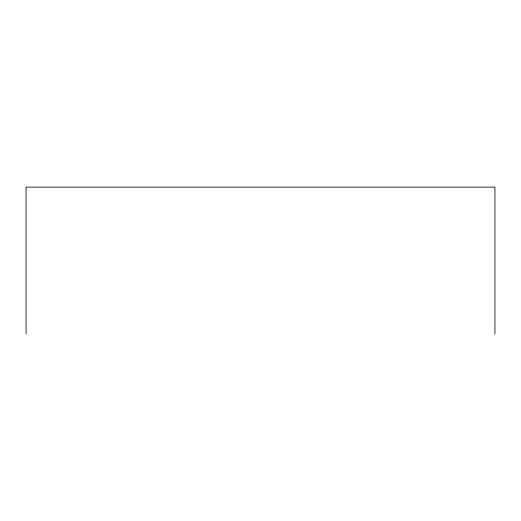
<?xml version="1.0" encoding="UTF-8"?>
<svg xmlns="http://www.w3.org/2000/svg" width="521" height="521" viewBox="0 0 521 521"><rect width="100%" height="100%" fill="white"/><g stroke="black" fill="none" stroke-linecap="round" stroke-linejoin="round"><path stroke-width="0.78" d="M494.95 333.87L494.95 187.13L26.05 187.13L26.05 333.87"/></g></svg>
